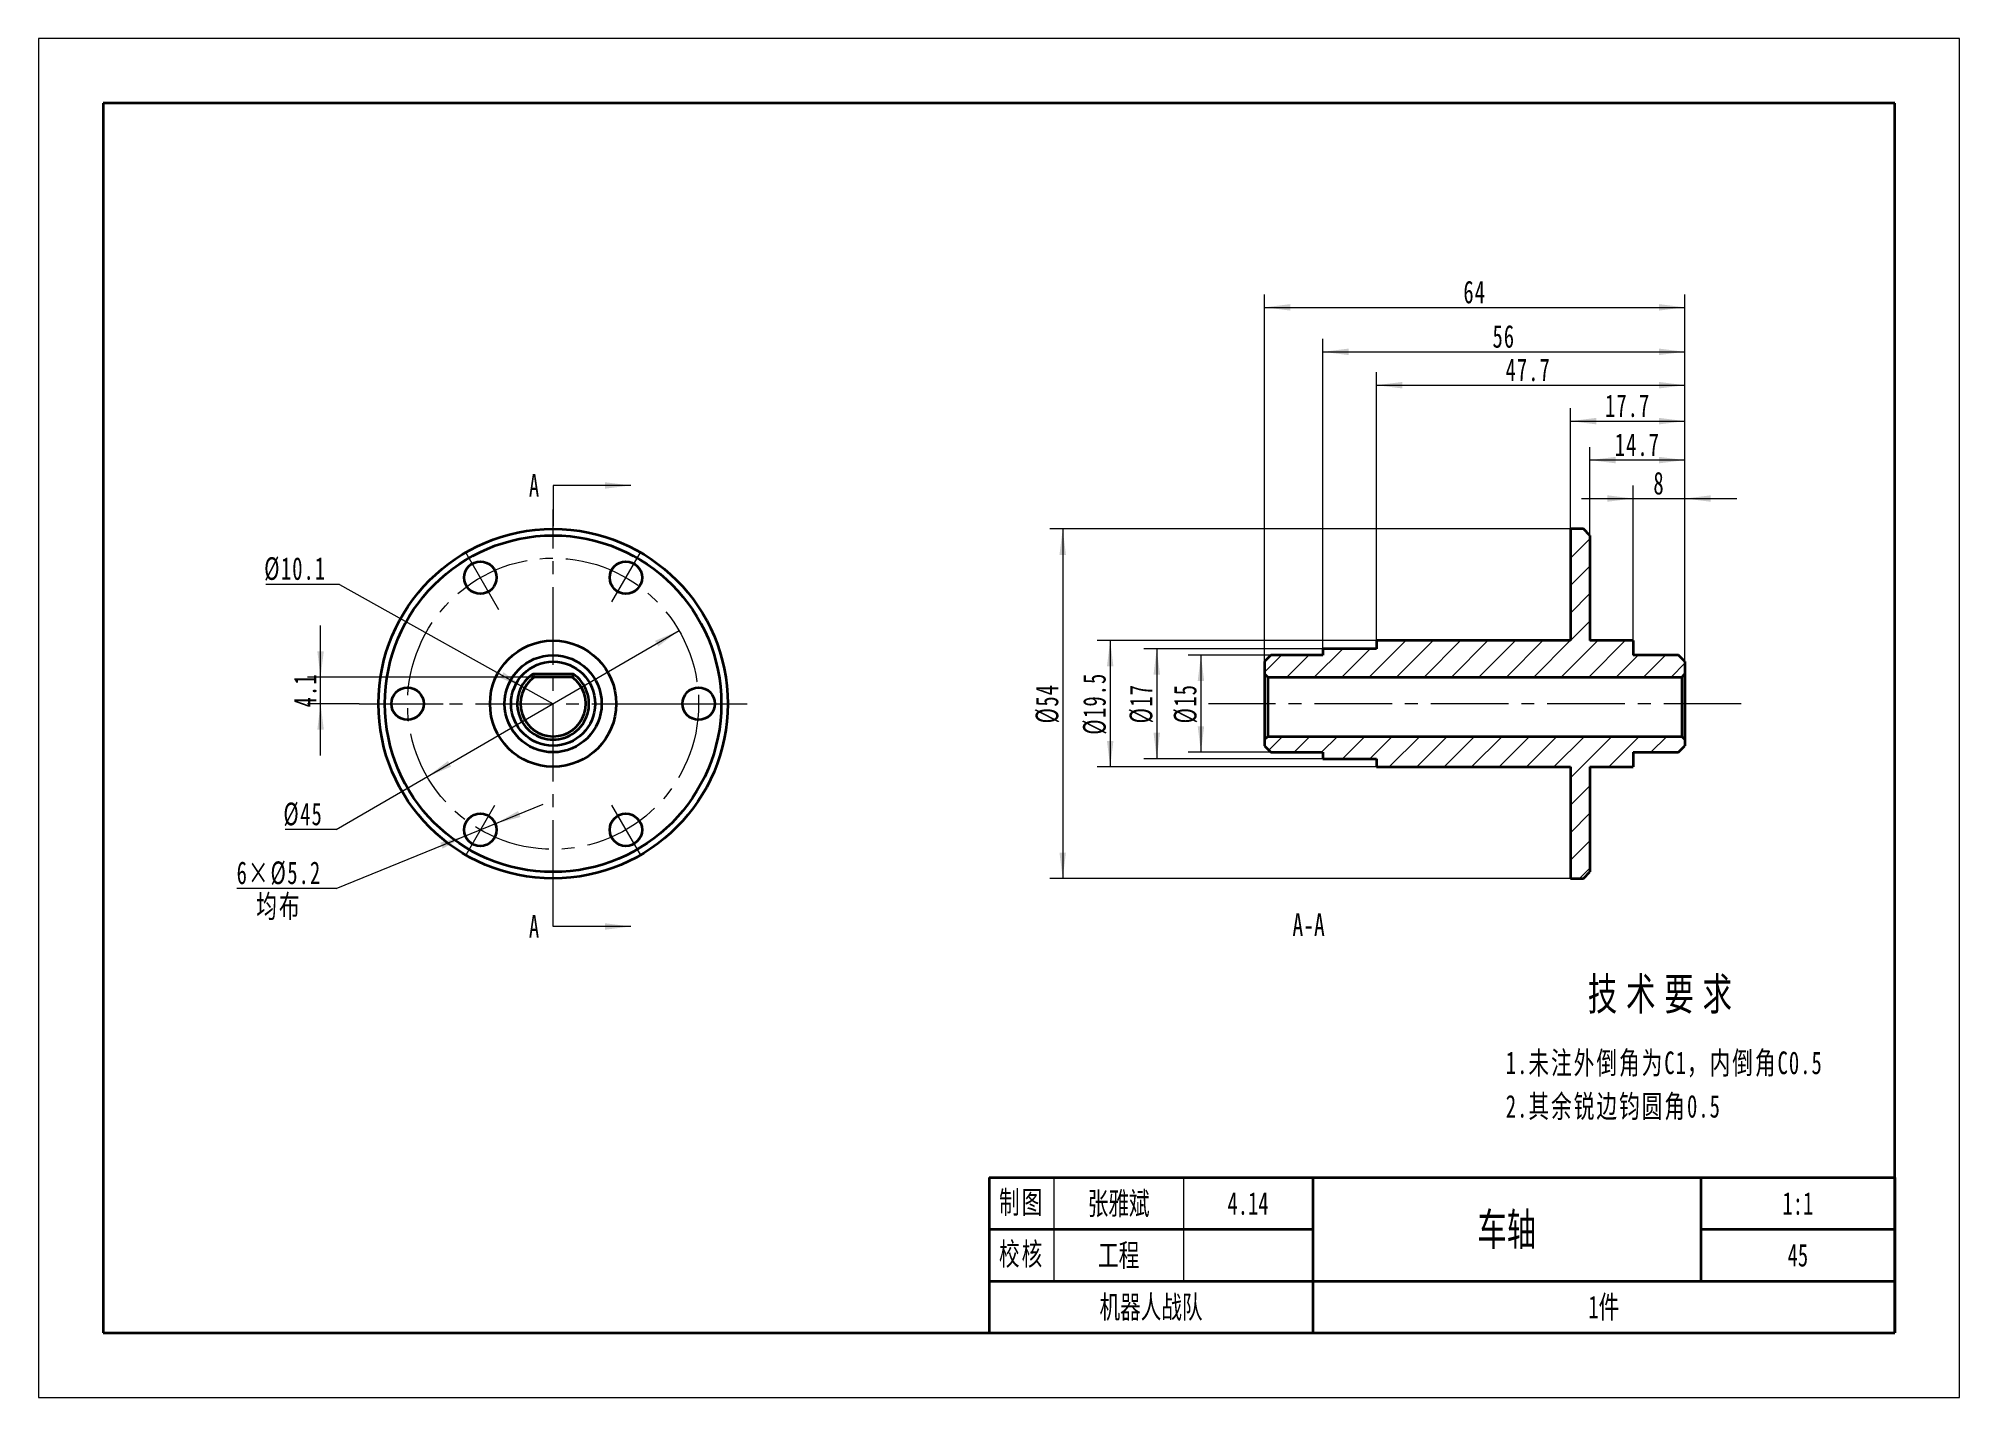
# Model space of a CAD drawing. Header units: millimetres. Extents: x -148 to 148, y -105 to 105.
import ezdxf
from ezdxf.enums import TextEntityAlignment as Align

# ---------------------------------------------------------------- set-up
doc = ezdxf.new("R2010")
doc.units = ezdxf.units.MM
doc.linetypes.add('点画线', pattern=[18, 12, -2, 2, -2])
doc.layers.get('0').update_dxf_attribs({"lineweight": 35})
for name, color, linetype, lineweight in [('中心线层', 1, '点画线', 18), ('剖面线层', 4, 'Continuous', 18), ('尺寸线层', 3, 'Continuous', 18), ('粗实线层', 7, 'Continuous', 35), ('细实线层', 7, 'Continuous', 18)]:
    doc.layers.add(name, color=color, linetype=linetype, lineweight=lineweight)
doc.styles.add('SLDTEXTSTYLE5', font='', dxfattribs={"width": 0.7})
doc.styles.add('TitleStyle', font='', dxfattribs={"width": 0.667})
doc.styles.add('标准', font='', dxfattribs={"width": 0.667})
doc.styles.get('SLDTEXTSTYLE5').set_extended_font_data('宋体')
doc.styles.get('TitleStyle').set_extended_font_data('宋体')
doc.styles.get('标准').set_extended_font_data('宋体')
doc.dimstyles.new('GB_尺寸', dxfattribs={"dimtxt": 3.5, "dimasz": 4, "dimexe": 2, "dimexo": 0, "dimtad": 1, "dimtoh": 1, "dimdsep": 46, "dimtxsty": '标准', "dimblk": '_CAXARROW', "dimcen": 0, "dimdle": 8, "dimazin": 2, "dimtfac": 0.707107, "dimtdec": 3, "dimtmove": 2, "dimatfit": 1, "dimfxl": 0, "dimfrac": 2, "dimtolj": 1, "dimarcsym": 0})

# ---------------------------------------------------------------- blocks, each defined once
blk = doc.blocks.new('$CAXA_FRAME_13B17AC1$')
at = {"layer": '粗实线层'}
for p, q in [((-138.5, 95), (-138.5, -95)), ((138.5, 95), (-138.5, 95)), ((138.5, -95), (138.5, 95)), ((-138.5, -95), (138.5, -95))]:
    blk.add_line(p, q, dxfattribs=at)
at = {"layer": '细实线层'}
for p, q in [((148.5, 105), (-148.5, 105)), ((-148.5, 105), (-148.5, -105)), ((148.5, -105), (148.5, 105)), ((-148.5, -105), (148.5, -105))]:
    blk.add_line(p, q, dxfattribs=at)
blk = doc.blocks.new('$CAXA_TITLE_151E506F$')
at = {"layer": '粗实线层'}
for p, q in [((-140, 24), (-140, 0)), ((-140, 24), (0, 24)), ((-90, 24), (-90, 0)), ((-30, 24), (-30, 8)), ((0, 24), (0, 0)), ((0, 24), (0, 8)), ((-140, 16), (-90, 16)), ((-30, 16), (0, 16)), ((-140, 8), (0, 8)), ((-140, 0), (0, 0))]:
    blk.add_line(p, q, dxfattribs=at)
at = {"layer": '细实线层'}
for p, q in [((-130, 24), (-130, 8)), ((-110, 24), (-110, 8))]:
    blk.add_line(p, q, dxfattribs=at)
at = {"layer": '尺寸线层', "char_height": 3.5, "width": 18, "attachment_point": 5, "line_spacing_factor": 0.963108, "style": '标准'}
for s, insert in [('\\T1.1;制图', (-135, 20)), ('\\T1.1;校核', (-135, 12))]:
    blk.add_mtext(s, dxfattribs=dict(at, insert=insert))
at = {"layer": '尺寸线层', "style": '标准', "width": 0.667}
for tag, height, p in [('制图签名', 3.63, (-120, 20)), ('制图日期', 3.63, (-100, 20)), ('图纸比例', 3.63, (-15, 20)), ('图纸名称', 5.19, (-60, 16)), ('校核签名', 3.63, (-120, 12)), ('校核日期', 3.63, (-100, 12)), ('重量', 3.63, (-15, 12)), ('院校名称', 3.63, (-115, 4)), ('图纸编号', 3.63, (-45, 4))]:
    blk.add_attdef(tag, text='', height=height, dxfattribs=at).set_placement(p, align=Align.MIDDLE_CENTER)
blk = doc.blocks.new('*X4')
at = {"layer": '尺寸线层', "linetype": 'Continuous'}
for points in [[(98.04, 33.91), (94.04, 34.41), (94.04, 33.41)], [(106.04, 33.91), (110.04, 34.41), (110.04, 33.41)]]:
    blk.add_hatch(color=0, dxfattribs=at).paths.add_polyline_path(points, flags=0)
at = {"layer": '尺寸线层', "color": 0, "linetype": 'Continuous'}
for p, q in [((98.04, 9.71), (98.04, 35.91)), ((106.04, 8.71), (106.04, 35.91)), ((90.04, 33.91), (114.04, 33.91))]:
    blk.add_line(p, q, dxfattribs=at)
at = {"layer": '尺寸线层', "color": 0, "insert": (102.04, 36.26), "char_height": 3.5, "width": 7, "attachment_point": 5, "line_spacing_factor": 1.15057, "style": '标准'}
blk.add_mtext('\\T1.1;8', dxfattribs=at)
blk = doc.blocks.new('_CAXARROW')
blk.add_hatch(color=0).paths.add_polyline_path([(0, 0), (-1, 0.125), (-1, -0.125)], flags=0)
blk = doc.blocks.new('*X5')
at = {"layer": '尺寸线层', "linetype": 'Continuous'}
for points in [[(41.04, 63.45), (45.04, 63.95), (45.04, 62.95)], [(106.04, 63.45), (102.04, 63.95), (102.04, 62.95)]]:
    blk.add_hatch(color=0, dxfattribs=at).paths.add_polyline_path(points, flags=0)
at = {"layer": '尺寸线层', "color": 0, "linetype": 'Continuous'}
for p, q in [((41.04, -4.29), (41.04, 65.45)), ((106.04, -4.29), (106.04, 65.45)), ((41.04, 63.45), (106.04, 63.45))]:
    blk.add_line(p, q, dxfattribs=at)
at = {"layer": '尺寸线层', "color": 0, "insert": (73.54, 65.8), "char_height": 3.5, "width": 7, "attachment_point": 5, "line_spacing_factor": 1.15057, "style": '标准'}
blk.add_mtext('\\T1.1;64', dxfattribs=at)
blk = doc.blocks.new('*X6')
at = {"layer": '尺寸线层', "color": 0, "linetype": 'Continuous', "lineweight": -2, "line_spacing_factor": 1.15057}
for s, insert, char_height, width, attachment_point, style in [('\\T1.3;技术要求', (24.5, 0), 5, 103.0477, 2, 'TitleStyle'), ('\\pi-3.5,l3.5;{\\T1.10000;1.未注外倒角为C1，内倒角C0.5}\\P\\pi-3.5,l3.5;{\\T1.10000;2.其余锐边钧圆角0.5}\\P\\pi-3.5,l3.5;', (0, -11.39), 3.5, 51.5239, 1, '标准')]:
    blk.add_mtext(s, dxfattribs=dict(at, insert=insert, char_height=char_height, width=width, attachment_point=attachment_point, style=style))
blk = doc.blocks.new('*X7')
at = {"layer": '尺寸线层', "linetype": 'Continuous'}
for points in [[(88.34, 45.87), (92.34, 46.37), (92.34, 45.37)], [(106.04, 45.87), (102.04, 46.37), (102.04, 45.37)]]:
    blk.add_hatch(color=0, dxfattribs=at).paths.add_polyline_path(points, flags=0)
at = {"layer": '尺寸线层', "color": 0, "linetype": 'Continuous'}
for p, q in [((88.34, 29.21), (88.34, 47.87)), ((106.04, 8.71), (106.04, 47.87)), ((88.34, 45.87), (106.04, 45.87))]:
    blk.add_line(p, q, dxfattribs=at)
at = {"layer": '尺寸线层', "color": 0, "insert": (97.19, 48.23), "char_height": 3.5, "width": 13.2088, "attachment_point": 5, "line_spacing_factor": 1.15057, "style": '标准'}
blk.add_mtext('\\T1.1;17.7', dxfattribs=at)
blk = doc.blocks.new('*X8')
at = {"layer": '尺寸线层', "linetype": 'Continuous'}
for points in [[(58.34, 51.42), (62.34, 51.92), (62.34, 50.92)], [(106.04, 51.42), (102.04, 51.92), (102.04, 50.92)]]:
    blk.add_hatch(color=0, dxfattribs=at).paths.add_polyline_path(points, flags=0)
at = {"layer": '尺寸线层', "color": 0, "linetype": 'Continuous'}
for p, q in [((58.34, 11.96), (58.34, 53.42)), ((58.34, 51.42), (106.04, 51.42)), ((106.04, 8.71), (106.04, 53.42))]:
    blk.add_line(p, q, dxfattribs=at)
at = {"layer": '尺寸线层', "color": 0, "insert": (81.81, 53.77), "char_height": 3.5, "width": 13.7305, "attachment_point": 5, "line_spacing_factor": 1.15057, "style": '标准'}
blk.add_mtext('\\T1.1;47.7', dxfattribs=at)
blk = doc.blocks.new('*X9')
at = {"layer": '尺寸线层', "linetype": 'Continuous'}
for points in [[(50.04, 56.58), (54.04, 57.08), (54.04, 56.08)], [(106.04, 56.58), (102.04, 57.08), (102.04, 56.08)]]:
    blk.add_hatch(color=0, dxfattribs=at).paths.add_polyline_path(points, flags=0)
at = {"layer": '尺寸线层', "color": 0, "linetype": 'Continuous'}
for p, q in [((50.04, 10.71), (50.04, 58.58)), ((50.04, 56.58), (106.04, 56.58)), ((106.04, 8.71), (106.04, 58.58))]:
    blk.add_line(p, q, dxfattribs=at)
at = {"layer": '尺寸线层', "color": 0, "insert": (78.04, 58.94), "char_height": 3.5, "width": 7, "attachment_point": 5, "line_spacing_factor": 1.15057, "style": '标准'}
blk.add_mtext('\\T1.1;56', dxfattribs=at)
blk = doc.blocks.new('*X10')
at = {"layer": '尺寸线层', "linetype": 'Continuous'}
for points in [[(-104.88, 6.31), (-105.38, 10.31), (-104.38, 10.31)], [(-104.88, 2.21), (-105.38, -1.79), (-104.38, -1.79)]]:
    blk.add_hatch(color=0, dxfattribs=at).paths.add_polyline_path(points, flags=0)
at = {"layer": '尺寸线层', "color": 0, "linetype": 'Continuous'}
for p, q in [((-104.88, -5.79), (-104.88, 14.31)), ((-71.88, 6.31), (-106.88, 6.31)), ((-98.93, 2.21), (-106.88, 2.21))]:
    blk.add_line(p, q, dxfattribs=at)
at = {"layer": '尺寸线层', "color": 0, "insert": (-107.24, 4.26), "char_height": 3.5, "width": 9.771, "attachment_point": 5, "rotation": 90, "line_spacing_factor": 1.15057, "style": '标准'}
blk.add_mtext('\\T1.1;4.1', dxfattribs=at)
blk = doc.blocks.new('*X11')
at = {"layer": '尺寸线层', "linetype": 'Continuous'}
for points in [[(-77.87, -16.34), (-74.35, -14.37), (-73.97, -15.29)], [(-82.5, -18.22), (-86.39, -19.26), (-86.02, -20.19)]]:
    blk.add_hatch(color=0, dxfattribs=at).paths.add_polyline_path(points, flags=0)
at = {"layer": '尺寸线层', "color": 0, "linetype": 'Continuous'}
for q in [(-70.46, -13.33), (-117.83, -26.34)]:
    blk.add_line((-102.49, -26.34), q, dxfattribs=at)
at = {"layer": '尺寸线层', "color": 0, "char_height": 3.5, "attachment_point": 5, "line_spacing_factor": 1.15057, "style": '标准'}
for s, insert, width in [('\\T1.1;6×%%C5.2', (-111.32, -23.99), 26.0055), ('\\T1.1;均布', (-111.32, -29.27), 13.0628)]:
    blk.add_mtext(s, dxfattribs=dict(at, insert=insert, width=width))
blk = doc.blocks.new('*X12')
at = {"layer": '尺寸线层', "linetype": 'Continuous'}
blk.add_hatch(color=256, dxfattribs=at).paths.add_polyline_path([(0, 0), (-4, -0.5), (-4, 0.5)], flags=0)
blk.add_line((0, 0), (-12, 0), dxfattribs=at)
blk = doc.blocks.new('*X13')
at = {"layer": '尺寸线层', "linetype": 'Continuous'}
for points in [[(-49.47, 13.5), (-53.18, 11.92), (-52.68, 11.06)], [(-88.4, -9.08), (-85.19, -6.64), (-84.69, -7.51)]]:
    blk.add_hatch(color=0, dxfattribs=at).paths.add_polyline_path(points, flags=0)
at = {"layer": '尺寸线层', "color": 0, "linetype": 'Continuous'}
for q in [(-49.47, 13.5), (-110.33, -17.25)]:
    blk.add_line((-102.49, -17.25), q, dxfattribs=at)
at = {"layer": '尺寸线层', "color": 0, "insert": (-107.58, -14.9), "char_height": 3.5, "width": 11.023, "attachment_point": 5, "line_spacing_factor": 1.15057, "style": '标准'}
blk.add_mtext('\\T1.1;%%C45', dxfattribs=at)
blk = doc.blocks.new('*X14')
at = {"layer": '尺寸线层', "linetype": 'Continuous'}
blk.add_hatch(color=0, dxfattribs=at).paths.add_polyline_path([(-73.34, 4.67), (-76.59, 7.06), (-77.08, 6.18)], flags=0)
at = {"layer": '尺寸线层', "color": 0, "linetype": 'Continuous'}
for q in [(-113.34, 20.65), (-68.93, 2.21)]:
    blk.add_line((-101.95, 20.65), q, dxfattribs=at)
at = {"layer": '尺寸线层', "color": 0, "linetype": 'Continuous', "insert": (-108.81, 23.02), "char_height": 3.5, "width": 18.1074, "attachment_point": 5, "line_spacing_factor": 1.15057, "style": '标准'}
blk.add_mtext('\\T1.1;%%C10.1', dxfattribs=at)
blk = doc.blocks.new('*X15')
at = {"layer": '尺寸线层', "linetype": 'Continuous'}
for points in [[(31.22, 9.71), (31.72, 5.71), (30.72, 5.71)], [(31.22, -5.29), (31.72, -1.29), (30.72, -1.29)]]:
    blk.add_hatch(color=0, dxfattribs=at).paths.add_polyline_path(points, flags=0)
at = {"layer": '尺寸线层', "color": 0, "linetype": 'Continuous'}
for p, q in [((42.04, 9.71), (29.22, 9.71)), ((31.22, 9.71), (31.22, -5.29)), ((42.04, -5.29), (29.22, -5.29))]:
    blk.add_line(p, q, dxfattribs=at)
at = {"layer": '尺寸线层', "color": 0, "insert": (28.85, 2.21), "char_height": 3.5, "width": 11.023, "attachment_point": 5, "rotation": 90, "line_spacing_factor": 1.15057, "style": '标准'}
blk.add_mtext('\\T1.1;%%C15', dxfattribs=at)
blk = doc.blocks.new('*X16')
at = {"layer": '尺寸线层', "linetype": 'Continuous'}
for points in [[(24.39, 10.71), (24.89, 6.71), (23.89, 6.71)], [(24.39, -6.29), (24.89, -2.29), (23.89, -2.29)]]:
    blk.add_hatch(color=0, dxfattribs=at).paths.add_polyline_path(points, flags=0)
at = {"layer": '尺寸线层', "color": 0, "linetype": 'Continuous'}
for p, q in [((50.04, 10.71), (22.39, 10.71)), ((24.39, 10.71), (24.39, -6.29)), ((50.04, -6.29), (22.39, -6.29))]:
    blk.add_line(p, q, dxfattribs=at)
at = {"layer": '尺寸线层', "color": 0, "insert": (22.02, 2.21), "char_height": 3.5, "width": 11.0491, "attachment_point": 5, "rotation": 90, "line_spacing_factor": 1.15057, "style": '标准'}
blk.add_mtext('\\T1.1;%%C17', dxfattribs=at)
blk = doc.blocks.new('*X17')
at = {"layer": '尺寸线层', "linetype": 'Continuous'}
for points in [[(17.19, 11.96), (17.69, 7.96), (16.69, 7.96)], [(17.19, -7.54), (17.69, -3.54), (16.69, -3.54)]]:
    blk.add_hatch(color=0, dxfattribs=at).paths.add_polyline_path(points, flags=0)
at = {"layer": '尺寸线层', "color": 0, "linetype": 'Continuous'}
for p, q in [((58.34, 11.96), (15.19, 11.96)), ((17.19, 11.96), (17.19, -7.54)), ((58.34, -7.54), (15.19, -7.54))]:
    blk.add_line(p, q, dxfattribs=at)
at = {"layer": '尺寸线层', "color": 0, "insert": (14.82, 2.21), "char_height": 3.5, "width": 18.3682, "attachment_point": 5, "rotation": 90, "line_spacing_factor": 1.15057, "style": '标准'}
blk.add_mtext('\\T1.1;%%C19.5', dxfattribs=at)
blk = doc.blocks.new('*X18')
at = {"layer": '尺寸线层', "linetype": 'Continuous'}
for points in [[(9.85, 29.21), (10.35, 25.21), (9.35, 25.21)], [(9.85, -24.79), (10.35, -20.79), (9.35, -20.79)]]:
    blk.add_hatch(color=0, dxfattribs=at).paths.add_polyline_path(points, flags=0)
at = {"layer": '尺寸线层', "color": 0, "linetype": 'Continuous'}
for p, q in [((88.34, 29.21), (7.85, 29.21)), ((9.85, 29.21), (9.85, -24.79)), ((88.34, -24.79), (7.85, -24.79))]:
    blk.add_line(p, q, dxfattribs=at)
at = {"layer": '尺寸线层', "color": 0, "insert": (7.49, 2.21), "char_height": 3.5, "width": 11.2056, "attachment_point": 5, "rotation": 90, "line_spacing_factor": 1.15057, "style": '标准'}
blk.add_mtext('\\T1.1;%%C54', dxfattribs=at)
blk = doc.blocks.new('*X19')
at = {"layer": '尺寸线层', "linetype": 'Continuous'}
for points in [[(91.34, 39.85), (95.34, 39.35), (95.34, 40.35)], [(106.04, 39.85), (102.04, 39.35), (102.04, 40.35)]]:
    blk.add_hatch(color=0, dxfattribs=at).paths.add_polyline_path(points, flags=0)
at = {"layer": '尺寸线层', "color": 0, "linetype": 'Continuous'}
for p, q in [((91.34, 28.21), (91.34, 41.85)), ((106.04, 8.71), (106.04, 41.85)), ((106.04, 39.85), (91.34, 39.85))]:
    blk.add_line(p, q, dxfattribs=at)
at = {"layer": '尺寸线层', "color": 0, "insert": (98.69, 42.21), "char_height": 3.5, "width": 13.2088, "attachment_point": 5, "line_spacing_factor": 1.15057, "style": '标准'}
blk.add_mtext('\\T1.1;14.7', dxfattribs=at)

msp = doc.modelspace()

# ---------------------------------------------------------------- hatches: boundary and pattern name
at = {"layer": '剖面线层'}
h = msp.add_hatch(dxfattribs=at)
h.set_pattern_fill('无图案', color=256, style=0, pattern_type=0)
h.set_pattern_definition([(45, (0, 0), (-2.12132, 2.12132), [])])
h.paths.add_polyline_path([(41.045, 6.807), (41.045, 8.619), (41.045, 8.707), (42.045, 9.707), (50.045, 9.707), (50.045, 10.707), (58.345, 10.707), (58.345, 11.957), (88.345, 11.957), (88.345, 29.207), (90.345, 29.207), (91.345, 28.207), (91.345, 11.957), (98.045, 11.957), (98.045, 9.707), (105.045, 9.707), (106.045, 8.707), (106.045, 6.807), (105.545, 6.307), (41.545, 6.307)], flags=0)
h.paths.add_polyline_path([(50.045, -6.293), (50.045, -6.186), (50.045, -5.293), (42.045, -5.293), (41.045, -4.293), (41.045, -3.343), (41.545, -2.843), (105.545, -2.843), (106.045, -3.343), (106.045, -4.293), (105.045, -5.293), (98.045, -5.293), (98.045, -7.543), (91.345, -7.543), (91.345, -23.793), (90.345, -24.793), (88.345, -24.793), (88.345, -7.543), (58.345, -7.543), (58.345, -6.293)], flags=0)

# ---------------------------------------------------------------- linework, layer by layer
at = {"layer": '中心线层'}
for p, q in [((-68.933, -27.793), (-68.933, 32.207)), ((-68.933, -27.793), (-68.933, 32.207)), ((-77.302, 16.703), (-82.433, 25.59)), ((-59.848, 17.944), (-55.433, 25.59)), ((-98.933, 2.207), (-38.933, 2.207)), ((-98.933, 2.207), (-38.933, 2.207)), ((-96.933, 2.207), (-85.933, 2.207)), ((-51.933, 2.207), (-40.933, 2.207)), ((114.758, 2.207), (32.394, 2.207)), ((-77.999, -13.495), (-82.433, -21.175)), ((-59.89, -13.455), (-55.433, -21.175))]:
    msp.add_line(p, q, dxfattribs=at)
msp.add_circle((-68.933, 2.207), 22.5, dxfattribs=at)
at = {"layer": '尺寸线层'}
for p, q in [((-68.933, 35.932), (-68.933, 29.637)), ((-68.933, -32.213), (-68.933, -25.863))]:
    msp.add_line(p, q, dxfattribs=at)
at = {"layer": '粗实线层'}
for p, q in [((90.345, 29.207), (88.345, 29.207)), ((88.345, 29.207), (88.345, 11.957)), ((91.345, 28.207), (90.345, 29.207)), ((91.345, 28.207), (91.345, 11.957)), ((88.345, 11.957), (58.345, 11.957)), ((58.345, 11.957), (58.345, 10.707)), ((98.045, 11.957), (91.345, 11.957)), ((98.045, 11.957), (98.045, 9.707)), ((42.045, 9.707), (41.045, 8.707)), ((50.045, 9.707), (42.045, 9.707)), ((58.345, 10.707), (50.045, 10.707)), ((50.045, 10.707), (50.045, 9.707)), ((105.045, 9.707), (98.045, 9.707)), ((106.045, 8.707), (105.045, 9.707)), ((-72.038, 6.807), (-65.828, 6.807)), ((-65.985, 6.307), (-71.881, 6.307)), ((41.045, 8.707), (41.045, -4.293)), ((41.545, 6.307), (41.045, 6.807)), ((41.545, 6.307), (41.545, -2.843)), ((41.545, 6.307), (105.545, 6.307)), ((105.545, 6.307), (106.045, 6.807)), ((105.545, 6.307), (105.545, -2.843)), ((106.045, 8.707), (106.045, -4.293)), ((41.545, -2.843), (41.045, -3.343)), ((41.545, -2.843), (105.545, -2.843)), ((105.545, -2.843), (106.045, -3.343)), ((41.045, -4.293), (42.045, -5.293)), ((42.045, -5.293), (50.045, -5.293)), ((50.045, -5.293), (50.045, -6.293)), ((98.045, -5.293), (105.045, -5.293)), ((98.045, -5.293), (98.045, -7.543)), ((105.045, -5.293), (106.045, -4.293)), ((50.045, -6.293), (58.345, -6.293)), ((58.345, -6.293), (58.345, -7.543)), ((58.345, -7.543), (88.345, -7.543)), ((88.345, -7.543), (88.345, -24.793)), ((91.345, -7.543), (98.045, -7.543)), ((91.345, -7.543), (91.345, -23.793)), ((88.345, -24.793), (90.345, -24.793)), ((90.345, -24.793), (91.345, -23.793))]:
    msp.add_line(p, q, dxfattribs=at)
for centre, radius in [((-68.933, 2.207), 27), ((-68.933, 2.207), 26), ((-80.183, 21.693), 2.5), ((-57.683, 21.693), 2.5), ((-68.933, 2.207), 9.75), ((-68.933, 2.207), 7.5), ((-68.933, 2.207), 6.5), ((-91.433, 2.207), 2.5), ((-46.433, 2.207), 2.5), ((-80.183, -17.278), 2.5), ((-57.683, -17.278), 2.5)]:
    msp.add_circle(centre, radius, dxfattribs=at)
for radius, start, end in [(5.55, 124.02138, 55.97862), (5.05, 125.71986, 54.28014)]:
    msp.add_arc((-68.933, 2.207), radius, start, end, dxfattribs=at)
for points in [[(-71.881, 6.307), (-71.935, 6.474), (-71.987, 6.641), (-72.038, 6.807)], [(-65.828, 6.807), (-65.879, 6.641), (-65.931, 6.474), (-65.985, 6.307)]]:
    msp.add_open_spline(points, degree=3, dxfattribs=at)

# ---------------------------------------------------------------- block references
at = {"layer": '尺寸线层'}
for name, p in [('*X12', (-56.933, 35.932)), ('*X12', (-56.933, -32.213)), ('*X6', (78.352, -40.137))]:
    msp.add_blockref(name, p, dxfattribs=at)
at = {"layer": '粗实线层'}
msp.add_blockref('$CAXA_FRAME_13B17AC1$', (0, 0), dxfattribs=at)
ref = msp.add_blockref('$CAXA_TITLE_151E506F$', (138.5, -95), dxfattribs=at)
ref.add_attrib('院校名称', '机器人战队', dxfattribs={"layer": '尺寸线层', "height": 3.5, "style": '标准', "width": 0.667}).set_placement((23.5, -91), align=Align.MIDDLE_CENTER)
ref.add_attrib('图纸名称', '车轴', dxfattribs={"layer": '尺寸线层', "height": 5, "style": '标准', "width": 0.667}).set_placement((78.5, -79), align=Align.MIDDLE_CENTER)
ref.add_attrib('图纸编号', '1件', dxfattribs={"layer": '尺寸线层', "height": 3.5, "style": '标准', "width": 0.667}).set_placement((93.5, -91), align=Align.MIDDLE_CENTER)
ref.add_attrib('图纸比例', '1:1', dxfattribs={"layer": '尺寸线层', "height": 3.5, "style": '标准', "width": 0.667}).set_placement((123.5, -75), align=Align.MIDDLE_CENTER)
ref.add_attrib('重量', '45', dxfattribs={"layer": '尺寸线层', "height": 3.5, "style": '标准', "width": 0.667}).set_placement((123.5, -83), align=Align.MIDDLE_CENTER)
ref.add_attrib('制图签名', '张雅斌', dxfattribs={"layer": '尺寸线层', "height": 3.5, "style": '标准', "width": 0.667}).set_placement((18.5, -75), align=Align.MIDDLE_CENTER)
ref.add_attrib('制图日期', '4.14', dxfattribs={"layer": '尺寸线层', "height": 3.5, "style": '标准', "width": 0.667}).set_placement((38.5, -75), align=Align.MIDDLE_CENTER)
ref.add_attrib('校核签名', '工程', dxfattribs={"layer": '尺寸线层', "height": 3.5, "style": '标准', "width": 0.667}).set_placement((18.5, -83), align=Align.MIDDLE_CENTER)

# ---------------------------------------------------------------- texts
at = {"layer": '尺寸线层', "style": '标准', "width": 0.667}
for p in [(-71.881, 35.932), (-71.881, -32.213)]:
    msp.add_text('A', height=3.5, dxfattribs=at).set_placement(p, align=Align.MIDDLE_CENTER)
at = {"layer": '尺寸线层', "insert": (47.862, -30.198), "char_height": 3.5, "width": 9.8, "attachment_point": 2, "style": 'SLDTEXTSTYLE5'}
msp.add_mtext('A-A', dxfattribs=at)

# ---------------------------------------------------------------- dimensions: what is measured, and where the dimension line sits
at = {"layer": '尺寸线层'}
dim = msp.add_linear_dim(base=(106.045, 63.45), p1=(41.045, -4.293), p2=(106.045, -4.293), text='64', dimstyle='GB_尺寸', override={"dimsah": 1, "dimtfill": 1, "dimtzin": 0}, dxfattribs=at)
dim.commit()
dim.dimension.update_dxf_attribs({"geometry": '*X5', "text_midpoint": (73.545, 65.796), "dimtype": 160})
for base, p1, p2, override, picture, middle in [((106.045, 56.582), (50.045, 10.707), (106.045, 8.707), {"dimsah": 1, "dimtfill": 1, "dimtzin": 8, "dimarcsym": 0}, '*X9', (78.045, 58.937)), ((106.045, 51.417), (58.345, 11.957), (106.045, 8.707), {"dimsah": 1, "dimtfill": 1, "dimtzin": 8, "dimarcsym": 0}, '*X8', (81.807, 53.773)), ((106.045, 45.865), (88.345, 29.207), (106.045, 8.707), {"dimsah": 1, "dimtfill": 1, "dimtzin": 8, "dimarcsym": 0}, '*X7', (97.195, 48.231)), ((91.345, 39.846), (106.045, 8.707), (91.345, 28.207), {"dimsah": 1, "dimtfill": 1, "dimtzin": 8, "dimarcsym": 0}, '*X19', (98.695, 42.211)), ((106.045, 33.909), (98.045, 9.707), (106.045, 8.707), {"dimsah": 1, "dimtfill": 1, "dimtzin": 0}, '*X4', (102.045, 36.264))]:
    dim = msp.add_linear_dim(base=base, p1=p1, p2=p2, dimstyle='GB_尺寸', override=override, dxfattribs=at)
    dim.commit()
    dim.dimension.update_dxf_attribs({"geometry": picture, "text_midpoint": middle, "dimtype": 160})
for base, p1, p2, override, picture, middle in [((9.847, -24.793), (88.345, 29.207), (88.345, -24.793), {"dimpost": '%%C<>', "dimsah": 1, "dimtfill": 1, "dimtzin": 8, "dimarcsym": 0}, '*X18', (7.492, 2.207)), ((-104.876, 6.307), (-98.933, 2.207), (-71.881, 6.307), {"dimsah": 1, "dimtfill": 1, "dimtzin": 8, "dimarcsym": 0}, '*X10', (-107.242, 4.257)), ((17.186, -7.543), (58.345, 11.957), (58.345, -7.543), {"dimpost": '%%C<>', "dimsah": 1, "dimtfill": 1, "dimtzin": 8, "dimarcsym": 0}, '*X17', (14.82, 2.207)), ((24.387, -6.293), (50.045, 10.707), (50.045, -6.293), {"dimpost": '%%C<>', "dimsah": 1, "dimtfill": 1, "dimtzin": 8, "dimarcsym": 0}, '*X16', (22.022, 2.207)), ((31.216, -5.293), (42.045, 9.707), (42.045, -5.293), {"dimpost": '%%C<>', "dimsah": 1, "dimtfill": 1, "dimtzin": 8, "dimarcsym": 0}, '*X15', (28.851, 2.207))]:
    dim = msp.add_linear_dim(base=base, p1=p1, p2=p2, angle=90, dimstyle='GB_尺寸', override=override, dxfattribs=at)
    dim.commit()
    dim.dimension.update_dxf_attribs({"geometry": picture, "text_midpoint": middle, "dimtype": 160})
dim = msp.add_radius_dim(center=(-68.933, 2.207), mpoint=(-73.342, 4.67), text='%%C10.1', dimstyle='GB_尺寸', override={"dimpost": 'R<>', "dimsah": 1, "dimtfill": 1}, dxfattribs=at)
dim.commit()
dim.dimension.update_dxf_attribs({"geometry": '*X14', "text_midpoint": (-108.812, 20.644)})
dim = msp.add_diameter_dim_2p(p1=(-49.47, 13.496), p2=(-88.396, -9.081), dimstyle='GB_尺寸', override={"dimpost": '%%C<>', "dimsah": 1, "dimtfill": 1, "dimtzin": 8}, dxfattribs=at)
dim.commit()
dim.dimension.update_dxf_attribs({"geometry": '*X13', "text_midpoint": (-102.489, -17.255), "dimtype": 163})
dim = msp.add_diameter_dim_2p(p1=(-77.867, -16.337), p2=(-82.499, -18.219), text='6×%%C5.2\\X均布', dimstyle='GB_尺寸', override={"dimpost": '%%C<>', "dimsah": 1, "dimtfill": 1}, dxfattribs=at)
dim.commit()
dim.dimension.update_dxf_attribs({"geometry": '*X11', "text_midpoint": (-102.489, -26.342), "dimtype": 163})

doc.saveas('drawing.dxf')
